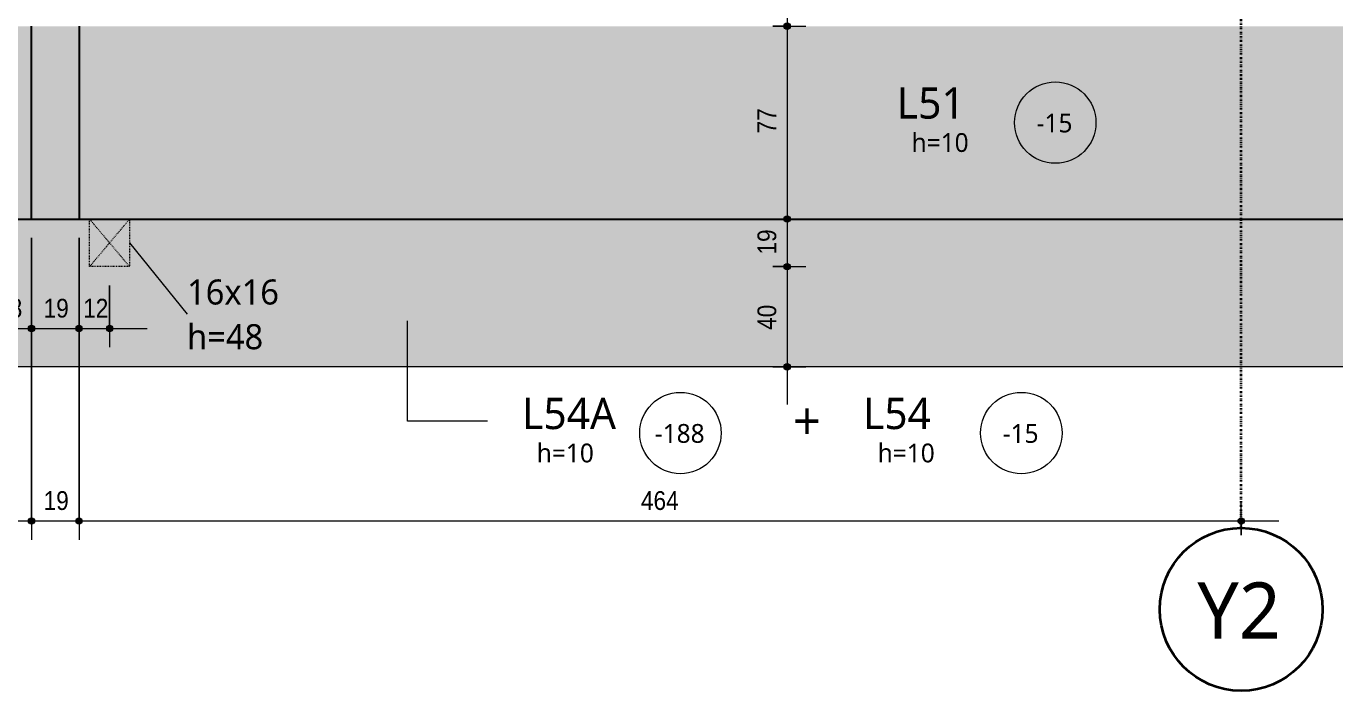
# Model space of a CAD drawing. Header units: centimetres. Extents: x -2136 to 34701, y -1430 to 84208.
# Drawn here: x 521 to 1044, y -1422 to -1156 of the extents above; entities that cross this region are included whole.
import ezdxf

# ---------------------------------------------------------------- set-up
doc = ezdxf.new("R2010")
doc.units = ezdxf.units.CM
doc.linetypes.add('Dash dot', pattern=[1.5875, 0.635, -0.47625, 0, -0.47625])
doc.linetypes.add('Traço', pattern=[0.635, 0.3175, -0.3175])
for name, color, linetype, lineweight in [('A-ANNO-DIMS', 7, 'Continuous', 9), ('A-ANNO-DIMS-50', 7, 'Continuous', 9), ('A-DETL', 7, 'Continuous', 18), ('A-FLOR', 7, 'Continuous', 18), ('A-FLOR-IDEN', 7, 'Continuous', 9), ('A-GENM', 7, 'Continuous', 18), ('A-GENM-HDLN', 7, 'Traço', 18), ('A-GENM-IDEN', 7, 'Continuous', 9), ('G-ANNO-TEXT', 7, 'Continuous', 9), ('S-BEAM', 7, 'Continuous', 18), ('S-GRID', 7, 'Continuous', 9), ('S-GRID-IDEN', 7, 'Continuous', 9)]:
    doc.layers.add(name, color=color, linetype=linetype, lineweight=lineweight)
doc.styles.add('Fira Sans_2', font='FiraSans-Regular.ttf', dxfattribs={"width": 0.9, "height": 7.5})
doc.styles.add('Gadugi', font='gadugi.ttf', dxfattribs={"height": 15})
doc.styles.add('Gadugi_1', font='gadugi.ttf', dxfattribs={"height": 10})
doc.styles.add('Gadugi_3', font='gadugi.ttf', dxfattribs={"height": 7.5})
doc.styles.add('Gadugi_4', font='gadugi.ttf', dxfattribs={"height": 12.5})
doc.styles.add('Gadugi_5', font='gadugi.ttf', dxfattribs={"height": 22.5})
doc.dimstyles.new('PED_R80_1_5mm_ACIMA_As_ESQ__R00', dxfattribs={"dimscale": 30.48, "dimtxt": 10.229846, "dimasz": 0.328084, "dimexe": 0.246063, "dimexo": 0.246063, "dimgap": 0.049213, "dimtad": 1, "dimdec": 1, "dimrnd": 0.5, "dimdsep": 46, "dimtxsty": 'Fira Sans_2', "dimblk1": 'DOTSMALL', "dimblk2": 'DOTSMALL', "dimsah": 1, "dimcen": 0.09, "dimdle": 0.492126, "dimazin": 0, "dimtfac": 1, "dimtdec": 4, "dimtix": 1, "dimtmove": 0, "dimatfit": 3, "dimfxl": 1, "dimtvp": 1, "dimtolj": 1, "dimtzin": 0, "dimarcsym": 2})
doc.dimstyles.new('PED_R80_1_5mm_ACIMA_As_ESQ__R00_4', dxfattribs={"dimscale": 30.48, "dimtxt": 10.229846, "dimasz": 0.328084, "dimexe": 0.246063, "dimexo": 0.246063, "dimgap": 0.049213, "dimtad": 1, "dimdec": 1, "dimrnd": 0.5, "dimdsep": 46, "dimtxsty": 'Fira Sans_2', "dimblk1": 'DOTSMALL', "dimblk2": 'DOTSMALL', "dimsah": 1, "dimcen": 0.09, "dimdle": 0.492126, "dimazin": 0, "dimtfac": 1, "dimtdec": 4, "dimtix": 1, "dimtmove": 0, "dimatfit": 3, "dimfxl": 1, "dimtvp": 1, "dimtolj": 1, "dimtzin": 0, "dimarcsym": 2})

# ---------------------------------------------------------------- blocks, each defined once
blk = doc.blocks.new('PED_FURO_RETANGULAR_R04_2020 _INSTÂNCIA_ - FURO RET-V1-PL K 100 - FORMA DO 5º PAVIMENTO')
at = {"layer": 'A-GENM-HDLN'}
for p, q in [((-8, 9.5), (8, -9.5)), ((-8, -9.5), (8, 9.5)), ((-8, -9.5), (-8, 9.5)), ((-8, 9.5), (8, 9.5)), ((8, 9.5), (8, -9.5))]:
    blk.add_line(p, q, dxfattribs=at)
blk = doc.blocks.new('PED_TAG_LAJE_R01 - TÍTULO_ESPESSURA_REBAIXO _LADO_-2413119-PL K 100 - FORMA DO 5º PAVIMENTO')
at = {"layer": 'A-FLOR-IDEN'}
blk.add_circle((0.885, 0), 0.325, dxfattribs=at)
blk = doc.blocks.new('Eixo - Y2-2173031-PL K 100 - FORMA DO 5º PAVIMENTO')
at = {"layer": 'S-GRID-IDEN', "color": 40, "lineweight": 35, "true_color": 0xffc000}
blk.add_circle((0, 0), 0.65, dxfattribs=at)
blk = doc.blocks.new('DIMBLOCK142-PL K 100 - FORMA DO 5º PAVIMENTO')
at = {"layer": 'A-ANNO-DIMS-50', "true_color": 0x000032}
h = blk.add_hatch(color=178, dxfattribs=at)
edge = h.paths.add_edge_path(flags=0)
edge.add_arc((825.23, -1012.25), 1.25, 0, 360)
h = blk.add_hatch(color=178, dxfattribs=at)
edge = h.paths.add_edge_path(flags=0)
edge.add_arc((825.23, -1156.25), 1.25, 0, 360)
at = {"layer": 'A-ANNO-DIMS-50', "color": 178, "true_color": 0x000032}
for p, q in [((881, -1012.25), (817.73, -1012.25)), ((825.23, -1012.25), (825.23, -1156.25)), ((825.23, -1012.25), (881, -1012.25)), ((819.5, -1156.25), (832.73, -1156.25)), ((825.23, -1156.25), (819.5, -1156.25))]:
    blk.add_line(p, q, dxfattribs=at)
for centre in [(825.23, -1012.25), (825.23, -1156.25)]:
    blk.add_circle(centre, 1.25, dxfattribs=at)
at = {"layer": 'A-ANNO-DIMS-50', "color": 0, "insert": (813.35, -1091.46), "char_height": 7.5, "width": 17.312, "attachment_point": 1, "rotation": 90, "line_spacing_factor": 1.049215, "style": 'Fira Sans_2'}
blk.add_mtext('144', dxfattribs=at)
blk = doc.blocks.new('_DotSmall')
at = {"color": 0, "linetype": 'ByBlock', "const_width": 0.5}
blk.add_lwpolyline([(-0.0625, 0, 1), (0.0625, 0, 1)], format="xyb", close=True, dxfattribs=at)
blk = doc.blocks.new('DIMBLOCK143-PL K 100 - FORMA DO 5º PAVIMENTO')
at = {"layer": 'A-ANNO-DIMS-50', "true_color": 0x000032}
h = blk.add_hatch(color=178, dxfattribs=at)
edge = h.paths.add_edge_path(flags=0)
edge.add_arc((825.23, -1156.25), 1.25, 0, 360)
h = blk.add_hatch(color=178, dxfattribs=at)
edge = h.paths.add_edge_path(flags=0)
edge.add_arc((825.23, -1233.25), 1.25, 0, 360)
at = {"layer": 'A-ANNO-DIMS-50', "color": 178, "true_color": 0x000032}
for p, q in [((819.5, -1156.25), (832.73, -1156.25)), ((825.23, -1156.25), (819.5, -1156.25)), ((825.23, -1156.25), (825.23, -1233.25)), ((819.5, -1233.25), (832.73, -1233.25)), ((825.23, -1233.25), (819.5, -1233.25))]:
    blk.add_line(p, q, dxfattribs=at)
for centre in [(825.23, -1156.25), (825.23, -1233.25)]:
    blk.add_circle(centre, 1.25, dxfattribs=at)
at = {"layer": 'A-ANNO-DIMS-50', "color": 0, "insert": (813.35, -1199.08), "char_height": 7.5, "width": 10.3872, "attachment_point": 1, "rotation": 90, "line_spacing_factor": 1.049215, "style": 'Fira Sans_2'}
blk.add_mtext('77', dxfattribs=at)
blk = doc.blocks.new('DIMBLOCK144-PL K 100 - FORMA DO 5º PAVIMENTO')
at = {"layer": 'A-ANNO-DIMS-50', "true_color": 0x000032}
h = blk.add_hatch(color=178, dxfattribs=at)
edge = h.paths.add_edge_path(flags=0)
edge.add_arc((825.23, -1233.25), 1.25, 0, 360)
h = blk.add_hatch(color=178, dxfattribs=at)
edge = h.paths.add_edge_path(flags=0)
edge.add_arc((825.23, -1252.25), 1.25, 0, 360)
at = {"layer": 'A-ANNO-DIMS-50', "color": 178, "true_color": 0x000032}
for p, q in [((819.5, -1233.25), (832.73, -1233.25)), ((825.23, -1233.25), (819.5, -1233.25)), ((825.23, -1233.25), (825.23, -1252.25)), ((819.5, -1252.25), (832.73, -1252.25)), ((825.23, -1252.25), (819.5, -1252.25))]:
    blk.add_line(p, q, dxfattribs=at)
for centre in [(825.23, -1233.25), (825.23, -1252.25)]:
    blk.add_circle(centre, 1.25, dxfattribs=at)
at = {"layer": 'A-ANNO-DIMS-50', "color": 0, "insert": (813.35, -1247.41), "char_height": 7.5, "width": 11.1741, "attachment_point": 1, "rotation": 90, "line_spacing_factor": 1.049215, "style": 'Fira Sans_2'}
blk.add_mtext('19', dxfattribs=at)
blk = doc.blocks.new('DIMBLOCK145-PL K 100 - FORMA DO 5º PAVIMENTO')
at = {"layer": 'A-ANNO-DIMS-50', "true_color": 0x000032}
h = blk.add_hatch(color=178, dxfattribs=at)
edge = h.paths.add_edge_path(flags=0)
edge.add_arc((825.23, -1252.25), 1.25, 0, 360)
h = blk.add_hatch(color=178, dxfattribs=at)
edge = h.paths.add_edge_path(flags=0)
edge.add_arc((825.23, -1292.25), 1.25, 0, 360)
at = {"layer": 'A-ANNO-DIMS-50', "color": 178, "true_color": 0x000032}
for p, q in [((819.5, -1252.25), (832.73, -1252.25)), ((825.23, -1252.25), (819.5, -1252.25)), ((825.23, -1252.25), (825.23, -1307.25)), ((819.5, -1292.25), (832.73, -1292.25)), ((825.23, -1292.25), (819.5, -1292.25))]:
    blk.add_line(p, q, dxfattribs=at)
for centre in [(825.23, -1252.25), (825.23, -1292.25)]:
    blk.add_circle(centre, 1.25, dxfattribs=at)
at = {"layer": 'A-ANNO-DIMS-50', "color": 0, "insert": (813.35, -1277.5), "char_height": 7.5, "width": 12.5906, "attachment_point": 1, "rotation": 90, "line_spacing_factor": 1.049215, "style": 'Fira Sans_2'}
blk.add_mtext('40', dxfattribs=at)
blk = doc.blocks.new('DIMBLOCK239-PL K 100 - FORMA DO 5º PAVIMENTO')
at = {"layer": 'A-ANNO-DIMS-50', "true_color": 0x000032}
h = blk.add_hatch(color=178, dxfattribs=at)
edge = h.paths.add_edge_path(flags=0)
edge.add_arc((-167.5, -1353.75), 1.25, 0, 360)
h = blk.add_hatch(color=178, dxfattribs=at)
edge = h.paths.add_edge_path(flags=0)
edge.add_arc((523.5, -1353.75), 1.25, 0, 360)
at = {"layer": 'A-ANNO-DIMS-50', "color": 178, "true_color": 0x000032}
for p, q in [((-167.5, -1240.75), (-167.5, -1361.25)), ((-167.5, -1353.75), (-167.5, -1240.75)), ((523.5, -1240.75), (523.5, -1361.25)), ((523.5, -1353.75), (523.5, -1240.75)), ((-167.5, -1353.75), (523.5, -1353.75))]:
    blk.add_line(p, q, dxfattribs=at)
for centre in [(-167.5, -1353.75), (523.5, -1353.75)]:
    blk.add_circle(centre, 1.25, dxfattribs=at)
at = {"layer": 'A-ANNO-DIMS-50', "color": 0, "insert": (170.79, -1341.87), "char_height": 7.5, "width": 17.312, "attachment_point": 1, "line_spacing_factor": 1.049215, "style": 'Fira Sans_2'}
blk.add_mtext('691', dxfattribs=at)
blk = doc.blocks.new('DIMBLOCK240-PL K 100 - FORMA DO 5º PAVIMENTO')
at = {"layer": 'A-ANNO-DIMS-50', "true_color": 0x000032}
h = blk.add_hatch(color=178, dxfattribs=at)
edge = h.paths.add_edge_path(flags=0)
edge.add_arc((523.5, -1353.75), 1.25, 0, 360)
h = blk.add_hatch(color=178, dxfattribs=at)
edge = h.paths.add_edge_path(flags=0)
edge.add_arc((542.5, -1353.75), 1.25, 0, 360)
at = {"layer": 'A-ANNO-DIMS-50', "color": 178, "true_color": 0x000032}
for p, q in [((523.5, -1240.75), (523.5, -1361.25)), ((523.5, -1353.75), (523.5, -1240.75)), ((542.5, -1240.75), (542.5, -1361.25)), ((542.5, -1353.75), (542.5, -1240.75)), ((523.5, -1353.75), (542.5, -1353.75))]:
    blk.add_line(p, q, dxfattribs=at)
for centre in [(523.5, -1353.75), (542.5, -1353.75)]:
    blk.add_circle(centre, 1.25, dxfattribs=at)
at = {"layer": 'A-ANNO-DIMS-50', "color": 0, "insert": (528.34, -1341.87), "char_height": 7.5, "width": 11.1741, "attachment_point": 1, "line_spacing_factor": 1.049215, "style": 'Fira Sans_2'}
blk.add_mtext('19', dxfattribs=at)
blk = doc.blocks.new('DIMBLOCK241-PL K 100 - FORMA DO 5º PAVIMENTO')
at = {"layer": 'A-ANNO-DIMS-50', "true_color": 0x000032}
h = blk.add_hatch(color=178, dxfattribs=at)
edge = h.paths.add_edge_path(flags=0)
edge.add_arc((542.5, -1353.75), 1.25, 0, 360)
h = blk.add_hatch(color=178, dxfattribs=at)
edge = h.paths.add_edge_path(flags=0)
edge.add_arc((1006.5, -1353.75), 1.25, 0, 360)
at = {"layer": 'A-ANNO-DIMS-50', "color": 178, "true_color": 0x000032}
for p, q in [((542.5, -1240.75), (542.5, -1361.25)), ((542.5, -1353.75), (542.5, -1240.75)), ((1006.5, -1359.49), (1006.5, -1346.25)), ((542.5, -1353.75), (1021.5, -1353.75)), ((1006.5, -1353.75), (1006.5, -1359.49))]:
    blk.add_line(p, q, dxfattribs=at)
for centre in [(542.5, -1353.75), (1006.5, -1353.75)]:
    blk.add_circle(centre, 1.25, dxfattribs=at)
at = {"layer": 'A-ANNO-DIMS-50', "color": 0, "insert": (766.83, -1341.87), "char_height": 7.5, "width": 18.4137, "attachment_point": 1, "line_spacing_factor": 1.049215, "style": 'Fira Sans_2'}
blk.add_mtext('464', dxfattribs=at)
blk = doc.blocks.new('DIMBLOCK562-PL K 100 - FORMA DO 5º PAVIMENTO')
at = {"layer": 'A-ANNO-DIMS-50', "true_color": 0x000032}
h = blk.add_hatch(color=178, dxfattribs=at)
edge = h.paths.add_edge_path(flags=0)
edge.add_arc((505.5, -1276.95), 1.25, 0, 360)
h = blk.add_hatch(color=178, dxfattribs=at)
edge = h.paths.add_edge_path(flags=0)
edge.add_arc((523.5, -1276.95), 1.25, 0, 360)
at = {"layer": 'A-ANNO-DIMS-50', "color": 178, "true_color": 0x000032}
for p, q in [((523.5, -1240.75), (523.5, -1284.45)), ((523.5, -1276.95), (523.5, -1240.75)), ((505.5, -1259.75), (505.5, -1284.45)), ((505.5, -1276.95), (505.5, -1259.75)), ((490.5, -1276.95), (523.5, -1276.95))]:
    blk.add_line(p, q, dxfattribs=at)
for centre in [(505.5, -1276.95), (523.5, -1276.95)]:
    blk.add_circle(centre, 1.25, dxfattribs=at)
at = {"layer": 'A-ANNO-DIMS-50', "color": 0, "insert": (509.78, -1265.07), "char_height": 7.5, "width": 11.3315, "attachment_point": 1, "line_spacing_factor": 1.049215, "style": 'Fira Sans_2'}
blk.add_mtext('18', dxfattribs=at)
blk = doc.blocks.new('DIMBLOCK563-PL K 100 - FORMA DO 5º PAVIMENTO')
at = {"layer": 'A-ANNO-DIMS-50', "true_color": 0x000032}
h = blk.add_hatch(color=178, dxfattribs=at)
edge = h.paths.add_edge_path(flags=0)
edge.add_arc((523.5, -1276.95), 1.25, 0, 360)
h = blk.add_hatch(color=178, dxfattribs=at)
edge = h.paths.add_edge_path(flags=0)
edge.add_arc((542.5, -1276.95), 1.25, 0, 360)
at = {"layer": 'A-ANNO-DIMS-50', "color": 178, "true_color": 0x000032}
for p, q in [((523.5, -1240.75), (523.5, -1284.45)), ((523.5, -1276.95), (523.5, -1240.75)), ((542.5, -1240.75), (542.5, -1284.45)), ((542.5, -1276.95), (542.5, -1240.75)), ((523.5, -1276.95), (542.5, -1276.95))]:
    blk.add_line(p, q, dxfattribs=at)
for centre in [(523.5, -1276.95), (542.5, -1276.95)]:
    blk.add_circle(centre, 1.25, dxfattribs=at)
at = {"layer": 'A-ANNO-DIMS-50', "color": 0, "insert": (528.34, -1265.07), "char_height": 7.5, "width": 11.1741, "attachment_point": 1, "line_spacing_factor": 1.049215, "style": 'Fira Sans_2'}
blk.add_mtext('19', dxfattribs=at)
blk = doc.blocks.new('DIMBLOCK564-PL K 100 - FORMA DO 5º PAVIMENTO')
at = {"layer": 'A-ANNO-DIMS-50', "true_color": 0x000032}
h = blk.add_hatch(color=178, dxfattribs=at)
edge = h.paths.add_edge_path(flags=0)
edge.add_arc((542.5, -1276.95), 1.25, 0, 360)
h = blk.add_hatch(color=178, dxfattribs=at)
edge = h.paths.add_edge_path(flags=0)
edge.add_arc((554.68, -1276.95), 1.25, 0, 360)
at = {"layer": 'A-ANNO-DIMS-50', "color": 178, "true_color": 0x000032}
for p, q in [((542.5, -1240.75), (542.5, -1284.45)), ((542.5, -1276.95), (542.5, -1240.75)), ((554.68, -1259.75), (554.68, -1284.45)), ((554.68, -1276.95), (554.68, -1259.75)), ((542.5, -1276.95), (569.68, -1276.95))]:
    blk.add_line(p, q, dxfattribs=at)
for centre in [(542.5, -1276.95), (554.68, -1276.95)]:
    blk.add_circle(centre, 1.25, dxfattribs=at)
at = {"layer": 'A-ANNO-DIMS-50', "color": 0, "insert": (544.13, -1265.07), "char_height": 7.5, "width": 10.702, "attachment_point": 1, "line_spacing_factor": 1.049215, "style": 'Fira Sans_2'}
blk.add_mtext('12', dxfattribs=at)

msp = doc.modelspace()

# ---------------------------------------------------------------- hatches: boundary and pattern name
at = {"layer": 'A-FLOR', "true_color": 0xfcd5b4}
for points in [[(523.5, -1233.25), (523.5, -1156.25), (-167.5, -1156.25), (-167.5, -1233.25), (461.08, -1233.25)], [(1233.5, -1233.25), (1233.5, -1156.25), (542.5, -1156.25), (542.5, -1233.25), (1076.55, -1233.25)]]:
    msp.add_hatch(color=254, dxfattribs=at).paths.add_polyline_path(points, flags=0)
at = {"layer": 'A-FLOR', "true_color": 0xe6b8b7}
msp.add_hatch(color=9, dxfattribs=at).paths.add_polyline_path([(-541.5, -1292.25), (1943.5, -1292.25), (1943.5, -1252.25), (-541.5, -1252.25)], flags=0)
at = {"layer": 'S-BEAM', "true_color": 0xfcd5b4}
msp.add_hatch(color=254, dxfattribs=at).paths.add_polyline_path([(523.5, -1233.25), (542.5, -1233.25), (542.5, -1156.25), (523.5, -1156.25), (523.5, -1157.66)], flags=0)
at = {"layer": 'S-BEAM', "true_color": 0x00bcb8}
msp.add_hatch(color=132, dxfattribs=at).paths.add_polyline_path([(50.77, -1252.25), (1807.5, -1252.25), (1807.5, -1233.25), (-1806.5, -1233.25), (-1806.5, -1252.25), (-541.5, -1252.25)], flags=0)

# ---------------------------------------------------------------- linework, layer by layer
at = {"layer": 'A-DETL'}
for p, q in [((673.61, -1313.91), (673.61, -1273.91)), ((705.61, -1313.91), (673.61, -1313.91))]:
    msp.add_line(p, q, dxfattribs=at)
at = {"layer": 'A-FLOR'}
msp.add_line((1943.5, -1292.25), (-541.5, -1292.25), dxfattribs=at)
at = {"layer": 'A-GENM-IDEN'}
msp.add_line((562.68, -1242.75), (585.61, -1271.18), dxfattribs=at)
at = {"layer": 'S-BEAM', "lineweight": 25}
for p, q in [((523.5, -1233.25), (523.5, -1156.25)), ((542.5, -1156.25), (542.5, -1233.25)), ((-1806.5, -1233.25), (1807.5, -1233.25))]:
    msp.add_line(p, q, dxfattribs=at)
at = {"layer": 'S-GRID', "color": 40, "linetype": 'Dash dot', "lineweight": 35, "true_color": 0xffc000}
msp.add_line((1006.5, -1356.57), (1006.5, 1672), dxfattribs=at)

# ---------------------------------------------------------------- block references
at = {"layer": 'A-FLOR-IDEN', "xscale": 49.99999999999998, "yscale": 49.99999999999998, "zscale": 49.99999999999998}
for p in [(888, -1194.75), (738.36, -1318.68), (874.47, -1318.68)]:
    msp.add_blockref('PED_TAG_LAJE_R01 - TÍTULO_ESPESSURA_REBAIXO _LADO_-2413119-PL K 100 - FORMA DO 5º PAVIMENTO', p, dxfattribs=at)
at = {"layer": 'A-GENM', "linetype": 'Traço', "rotation": 180}
msp.add_blockref('PED_FURO_RETANGULAR_R04_2020 _INSTÂNCIA_ - FURO RET-V1-PL K 100 - FORMA DO 5º PAVIMENTO', (554.68, -1242.75), dxfattribs=at)
at = {"layer": 'S-GRID-IDEN', "color": 40, "true_color": 0xffc000, "xscale": 49.99999999999998, "yscale": 49.99999999999998, "zscale": 49.99999999999998}
msp.add_blockref('Eixo - Y2-2173031-PL K 100 - FORMA DO 5º PAVIMENTO', (1006.5, -1389.07), dxfattribs=at)

# ---------------------------------------------------------------- texts
at = {"layer": 'A-FLOR-IDEN', "attachment_point": 1}
for s, insert, char_height, width, style in [('L51', (868.98, -1180.66), 12.5, 33.27, 'Gadugi_4'), ('-15', (924.8, -1191.15), 7.5, 18.8397, 'Gadugi_3'), ('h=10', (874.87, -1198.95), 7.5, 29.6624, 'Gadugi_3'), ('L54A', (719.33, -1304.59), 12.5, 46.8987, 'Gadugi_4'), ('L54', (855.45, -1304.59), 12.5, 33.27, 'Gadugi_4'), ('-188', (772.36, -1315.08), 7.5, 25.654, 'Gadugi_3'), ('-15', (911.27, -1315.08), 7.5, 18.8397, 'Gadugi_3'), ('h=10', (725.23, -1322.88), 7.5, 29.6624, 'Gadugi_3'), ('h=10', (861.34, -1322.88), 7.5, 29.6624, 'Gadugi_3')]:
    msp.add_mtext(s, dxfattribs=dict(at, insert=insert, char_height=char_height, width=width, style=style))
at = {"layer": 'A-GENM-IDEN', "char_height": 10, "attachment_point": 1, "style": 'Gadugi_1'}
for s, insert, width in [('16x16', (585.61, -1257.37), 44.8945), ('h=48', (585.61, -1275.22), 39.6835)]:
    msp.add_mtext(s, dxfattribs=dict(at, insert=insert, width=width))
at = {"layer": 'G-ANNO-TEXT', "insert": (827.55, -1306.36), "char_height": 15, "width": 17.6371, "attachment_point": 1, "style": 'Gadugi'}
msp.add_mtext('+', dxfattribs=at)
at = {"layer": 'S-GRID-IDEN', "color": 40, "true_color": 0xffc000, "insert": (988.97, -1378.29), "char_height": 22.5, "width": 42.0886, "attachment_point": 1, "style": 'Gadugi_5'}
msp.add_mtext('Y2', dxfattribs=at)

# ---------------------------------------------------------------- dimensions: what is measured, and where the dimension line sits
at = {"layer": 'A-ANNO-DIMS', "color": 178, "true_color": 0x000032}
for base, p1, p2, override, picture, middle in [((825.23, -1156.25), (888.5, -1012.25), (827, -1156.25), {"dimpost": '<>', "dimfxl": 156.582955}, 'DIMBLOCK142-PL K 100 - FORMA DO 5º PAVIMENTO', (819.98, -1084.25)), ((825.23, -1233.25), (827, -1156.25), (827, -1233.25), {"dimpost": '<>', "dimfxl": 77}, 'DIMBLOCK143-PL K 100 - FORMA DO 5º PAVIMENTO', (819.93, -1194.75)), ((825.23, -1252.25), (827, -1233.25), (827, -1252.25), {"dimpost": '<>', "dimfxl": 19}, 'DIMBLOCK144-PL K 100 - FORMA DO 5º PAVIMENTO', (819.86, -1242.75)), ((825.23, -1292.25), (827, -1252.25), (827, -1292.25), {"dimpost": '<>', "dimfxl": 40}, 'DIMBLOCK145-PL K 100 - FORMA DO 5º PAVIMENTO', (819.92, -1272.25))]:
    dim = msp.add_linear_dim(base=base, p1=p1, p2=p2, angle=90, dimstyle='PED_R80_1_5mm_ACIMA_As_ESQ__R00', override=override, dxfattribs=at)
    dim.commit()
    dim.dimension.update_dxf_attribs({"geometry": picture, "text_midpoint": middle})
for base, p1, p2, dimstyle, override, picture, middle in [((523.5, -1353.75), (-167.5, -1233.25), (523.5, -1233.25), 'PED_R80_1_5mm_ACIMA_As_ESQ__R00', {"dimpost": '<>', "dimfxl": 691.000011}, 'DIMBLOCK239-PL K 100 - FORMA DO 5º PAVIMENTO', (178, -1348.38)), ((523.5, -1276.95), (505.5, -1252.25), (523.5, -1233.25), 'PED_R80_1_5mm_ACIMA_As_ESQ__R00_4', {"dimpost": '<>', "dimfxl": 26.171971}, 'DIMBLOCK562-PL K 100 - FORMA DO 5º PAVIMENTO', (514.5, -1271.64)), ((542.5, -1353.75), (523.5, -1233.25), (542.5, -1233.25), 'PED_R80_1_5mm_ACIMA_As_ESQ__R00', {"dimpost": '<>', "dimfxl": 19}, 'DIMBLOCK240-PL K 100 - FORMA DO 5º PAVIMENTO', (533, -1348.38)), ((542.5, -1276.95), (523.5, -1233.25), (542.5, -1233.25), 'PED_R80_1_5mm_ACIMA_As_ESQ__R00_4', {"dimpost": '<>', "dimfxl": 19}, 'DIMBLOCK563-PL K 100 - FORMA DO 5º PAVIMENTO', (533, -1271.58)), ((1006.5, -1353.75), (542.5, -1233.25), (1006.5, -1351.99), 'PED_R80_1_5mm_ACIMA_As_ESQ__R00', {"dimpost": '<>', "dimfxl": 478.951074}, 'DIMBLOCK241-PL K 100 - FORMA DO 5º PAVIMENTO', (774.5, -1348.44)), ((554.68, -1276.95), (542.5, -1233.25), (554.68, -1252.25), 'PED_R80_1_5mm_ACIMA_As_ESQ__R00_4', {"dimpost": '<>', "dimfxl": 22.568625}, 'DIMBLOCK564-PL K 100 - FORMA DO 5º PAVIMENTO', (548.59, -1271.7))]:
    dim = msp.add_linear_dim(base=base, p1=p1, p2=p2, dimstyle=dimstyle, override=override, dxfattribs=at)
    dim.commit()
    dim.dimension.update_dxf_attribs({"geometry": picture, "text_midpoint": middle})

doc.saveas('drawing.dxf')
